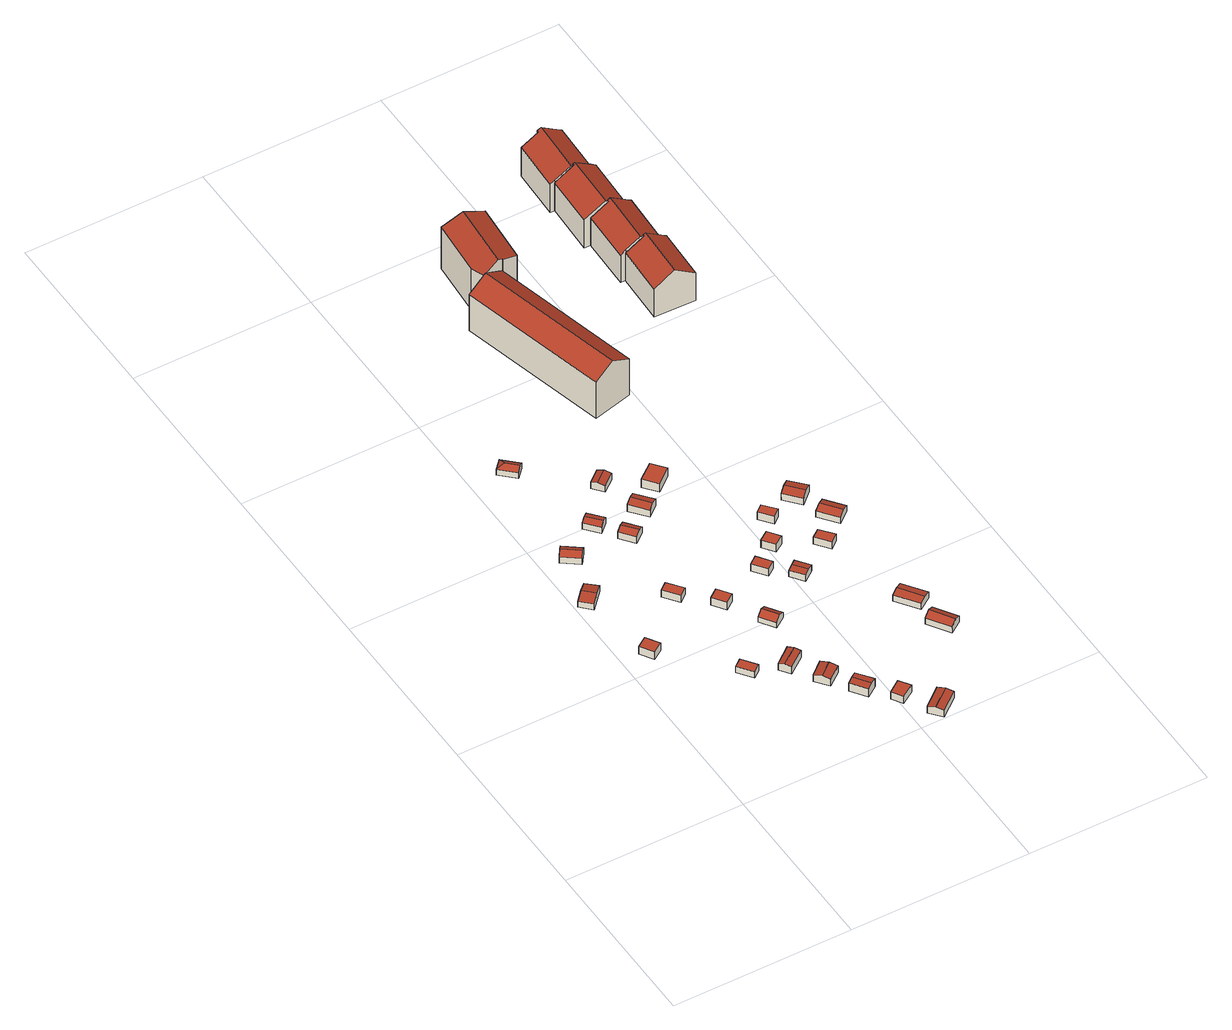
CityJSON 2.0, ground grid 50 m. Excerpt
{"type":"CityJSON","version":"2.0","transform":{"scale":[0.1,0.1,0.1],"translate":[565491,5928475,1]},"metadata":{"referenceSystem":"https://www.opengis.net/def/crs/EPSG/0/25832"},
"CityObjects":{
"building1":{"type":"Building","attributes":{"Gemeindeschluessel":"02100137","Geometrietyp2DReferenz":"3000","function":"31001_1310","roofType":"1000","measuredHeight":2.43,"storeysAboveGround":1},"address":[{"country":"Germany","locality":"Hamburg","postcode":"21107"}],"geometry":[{"type":"Solid","lod":"2","boundaries":[[[[0,1,2,3]],[[4,5,6,7]],[[5,0,3,6]],[[4,1,0,5]],[[7,2,1,4]],[[6,3,2,7]]]],"semantics":{"surfaces":[{"type":"GroundSurface"},{"type":"RoofSurface"},{"type":"WallSurface"}],"values":[[0,1,2,2,2,2]]}}]},
"building2":{"type":"Building","attributes":{"Gemeindeschluessel":"02100137","Geometrietyp2DReferenz":"3000","function":"31001_1310","roofType":"3100","measuredHeight":2.63,"storeysAboveGround":1},"address":[{"country":"Germany","locality":"Hamburg","postcode":"21107"}],"geometry":[{"type":"Solid","lod":"2","boundaries":[[[[8,9,10,11]],[[9,8,12,13]],[[14,13,12,15]],[[15,12,8,11,16]],[[14,15,16,17]],[[14,17,10,9,13]],[[16,11,10,17]]]],"semantics":{"surfaces":[{"type":"RoofSurface"},{"type":"WallSurface"},{"type":"GroundSurface"}],"values":[[0,1,2,1,1,1,0]]}}]},
"building3":{"type":"Building","attributes":{"Gemeindeschluessel":"02100137","Geometrietyp2DReferenz":"3000","function":"31001_1310","roofType":"1000","measuredHeight":2.19,"storeysAboveGround":1},"address":[{"country":"Germany","locality":"Hamburg","postcode":"21107"}],"geometry":[{"type":"Solid","lod":"2","boundaries":[[[[18,19,20,21]],[[22,23,24,25]],[[23,18,21,24]],[[22,19,18,23]],[[25,20,19,22]],[[24,21,20,25]]]],"semantics":{"surfaces":[{"type":"GroundSurface"},{"type":"RoofSurface"},{"type":"WallSurface"}],"values":[[0,1,2,2,2,2]]}}]},
"building4":{"type":"Building","attributes":{"Gemeindeschluessel":"02100137","Geometrietyp2DReferenz":"3000","function":"31001_1310","roofType":"3100","measuredHeight":2.81,"storeysAboveGround":1},"address":[{"country":"Germany","locality":"Hamburg","postcode":"21107"}],"geometry":[{"type":"Solid","lod":"2","boundaries":[[[[26,27,28,29]],[[30,31,27,26]],[[29,28,32,33]],[[31,30,34,35]],[[30,26,29,33,34]],[[28,27,31,35,32]],[[35,34,33,32]]]],"semantics":{"surfaces":[{"type":"RoofSurface"},{"type":"WallSurface"},{"type":"GroundSurface"}],"values":[[0,0,1,1,1,1,2]]}}]},
"building5":{"type":"Building","attributes":{"Gemeindeschluessel":"02100137","Geometrietyp2DReferenz":"3000","function":"31001_1310","roofType":"1000","measuredHeight":2.23,"storeysAboveGround":1},"address":[{"country":"Germany","locality":"Hamburg","postcode":"21107"}],"geometry":[{"type":"Solid","lod":"2","boundaries":[[[[36,37,38,39]],[[40,41,42,43]],[[41,36,39,42]],[[40,37,36,41]],[[43,38,37,40]],[[42,39,38,43]]]],"semantics":{"surfaces":[{"type":"GroundSurface"},{"type":"RoofSurface"},{"type":"WallSurface"}],"values":[[0,1,2,2,2,2]]}}]},
"building6":{"type":"Building","attributes":{"Gemeindeschluessel":"02100137","Geometrietyp2DReferenz":"3000","function":"31001_1310","roofType":"3100","measuredHeight":2.67,"storeysAboveGround":1},"address":[{"country":"Germany","locality":"Hamburg","postcode":"21107"}],"geometry":[{"type":"Solid","lod":"2","boundaries":[[[[44,45,46,47]],[[48,44,47,49]],[[46,45,50,51]],[[48,49,52,53]],[[49,47,46,51,52]],[[45,44,48,53,50]],[[53,52,51,50]]]],"semantics":{"surfaces":[{"type":"RoofSurface"},{"type":"WallSurface"},{"type":"GroundSurface"}],"values":[[0,0,1,1,1,1,2]]}}]},
"building7":{"type":"Building","attributes":{"Gemeindeschluessel":"02100137","Geometrietyp2DReferenz":"3000","function":"31001_1310","roofType":"3100","measuredHeight":2.71,"storeysAboveGround":1},"address":[{"country":"Germany","locality":"Hamburg","postcode":"21107"}],"geometry":[{"type":"Solid","lod":"2","boundaries":[[[[54,55,56,57]],[[58,54,57,59]],[[56,55,60,61]],[[58,59,62,63]],[[59,57,56,61,62]],[[55,54,58,63,60]],[[63,62,61,60]]]],"semantics":{"surfaces":[{"type":"RoofSurface"},{"type":"WallSurface"},{"type":"GroundSurface"}],"values":[[0,0,1,1,1,1,2]]}}]},
"building8":{"type":"Building","attributes":{"Gemeindeschluessel":"02100137","Geometrietyp2DReferenz":"3000","function":"31001_1310","roofType":"3200","measuredHeight":2.84,"storeysAboveGround":1},"address":[{"country":"Germany","locality":"Hamburg","postcode":"21107"}],"geometry":[{"type":"Solid","lod":"2","boundaries":[[[[64,65,66]],[[67,66,65,68]],[[67,69,64,66]],[[65,64,70,71]],[[68,65,71,72]],[[64,69,73,70]],[[71,70,73,72]],[[73,69,67,68,72]]]],"semantics":{"surfaces":[{"type":"RoofSurface"},{"type":"WallSurface"},{"type":"GroundSurface"}],"values":[[0,0,0,1,1,1,2,1]]}}]},
"building9":{"type":"Building","attributes":{"Gemeindeschluessel":"02100137","Geometrietyp2DReferenz":"3000","function":"31001_1310","roofType":"3100","measuredHeight":2.53,"storeysAboveGround":1},"address":[{"country":"Germany","locality":"Hamburg","postcode":"21107"}],"geometry":[{"type":"Solid","lod":"2","boundaries":[[[[74,75,76,77]],[[78,79,75,74]],[[77,76,80,81]],[[79,78,82,83]],[[78,74,77,81,82]],[[76,75,79,83,80]],[[83,82,81,80]]]],"semantics":{"surfaces":[{"type":"RoofSurface"},{"type":"WallSurface"},{"type":"GroundSurface"}],"values":[[0,0,1,1,1,1,2]]}}]},
"building10":{"type":"Building","attributes":{"Gemeindeschluessel":"02100137","Geometrietyp2DReferenz":"3000","function":"31001_1310","roofType":"1000","measuredHeight":2.62,"storeysAboveGround":1},"address":[{"country":"Germany","locality":"Hamburg","postcode":"21107"}],"geometry":[{"type":"Solid","lod":"2","boundaries":[[[[84,85,86,87]],[[88,89,90,91]],[[89,84,87,90]],[[88,85,84,89]],[[91,86,85,88]],[[90,87,86,91]]]],"semantics":{"surfaces":[{"type":"GroundSurface"},{"type":"RoofSurface"},{"type":"WallSurface"}],"values":[[0,1,2,2,2,2]]}}]},
"building11":{"type":"Building","attributes":{"Gemeindeschluessel":"02100137","Geometrietyp2DReferenz":"3000","function":"31001_1310","roofType":"3100","measuredHeight":2.88,"storeysAboveGround":1},"address":[{"country":"Germany","locality":"Hamburg","postcode":"21107"}],"geometry":[{"type":"Solid","lod":"2","boundaries":[[[[92,93,94,95]],[[96,97,93,92]],[[95,94,98,99]],[[97,96,100,101]],[[96,92,95,99,100]],[[94,93,97,101,98]],[[101,100,99,98]]]],"semantics":{"surfaces":[{"type":"RoofSurface"},{"type":"WallSurface"},{"type":"GroundSurface"}],"values":[[0,0,1,1,1,1,2]]}}]},
"building12":{"type":"Building","attributes":{"Gemeindeschluessel":"02100137","Geometrietyp2DReferenz":"3000","function":"31001_1310","roofType":"3100","measuredHeight":2.84,"storeysAboveGround":1},"address":[{"country":"Germany","locality":"Hamburg","postcode":"21107"}],"geometry":[{"type":"Solid","lod":"2","boundaries":[[[[102,103,104,105]],[[106,107,103,102]],[[105,104,108,109]],[[107,106,110,111]],[[106,102,105,109,110]],[[104,103,107,111,108]],[[111,110,109,108]]]],"semantics":{"surfaces":[{"type":"RoofSurface"},{"type":"WallSurface"},{"type":"GroundSurface"}],"values":[[0,0,1,1,1,1,2]]}}]},
"building13":{"type":"Building","attributes":{"Gemeindeschluessel":"02100137","Geometrietyp2DReferenz":"3000","function":"31001_1310","roofType":"3100","measuredHeight":2.73,"storeysAboveGround":1},"address":[{"country":"Germany","locality":"Hamburg","postcode":"21107"}],"geometry":[{"type":"Solid","lod":"2","boundaries":[[[[112,113,114,115]],[[116,117,113,112]],[[115,114,118,119]],[[117,116,120,121]],[[116,112,115,119,120]],[[114,113,117,121,118]],[[121,120,119,118]]]],"semantics":{"surfaces":[{"type":"RoofSurface"},{"type":"WallSurface"},{"type":"GroundSurface"}],"values":[[0,0,1,1,1,1,2]]}}]},
"building14":{"type":"Building","attributes":{"Gemeindeschluessel":"02100137","Geometrietyp2DReferenz":"3000","function":"31001_1310","roofType":"1000","measuredHeight":2.31,"storeysAboveGround":1},"address":[{"country":"Germany","locality":"Hamburg","postcode":"21107"}],"geometry":[{"type":"Solid","lod":"2","boundaries":[[[[122,123,124,125]],[[126,127,128,129]],[[127,122,125,128]],[[126,123,122,127]],[[129,124,123,126]],[[128,125,124,129]]]],"semantics":{"surfaces":[{"type":"GroundSurface"},{"type":"RoofSurface"},{"type":"WallSurface"}],"values":[[0,1,2,2,2,2]]}}]},
"building15":{"type":"Building","attributes":{"Gemeindeschluessel":"02100137","Geometrietyp2DReferenz":"3000","function":"31001_1310","roofType":"3100","measuredHeight":2.69,"storeysAboveGround":1},"address":[{"country":"Germany","locality":"Hamburg","postcode":"21107"}],"geometry":[{"type":"Solid","lod":"2","boundaries":[[[[130,131,132,133]],[[134,130,133,135]],[[132,131,136,137]],[[134,135,138,139]],[[135,133,132,137,138]],[[131,130,134,139,136]],[[139,138,137,136]]]],"semantics":{"surfaces":[{"type":"RoofSurface"},{"type":"WallSurface"},{"type":"GroundSurface"}],"values":[[0,0,1,1,1,1,2]]}}]},
"building16":{"type":"Building","attributes":{"Gemeindeschluessel":"02100137","Geometrietyp2DReferenz":"3000","function":"31001_1310","roofType":"3100","measuredHeight":2.72,"storeysAboveGround":1},"address":[{"country":"Germany","locality":"Hamburg","postcode":"21107"}],"geometry":[{"type":"Solid","lod":"2","boundaries":[[[[140,141,142,143]],[[144,140,143,145]],[[142,141,146,147]],[[144,145,148,149]],[[145,143,142,147,148]],[[141,140,144,149,146]],[[149,148,147,146]]]],"semantics":{"surfaces":[{"type":"RoofSurface"},{"type":"WallSurface"},{"type":"GroundSurface"}],"values":[[0,0,1,1,1,1,2]]}}]},
"building17":{"type":"Building","attributes":{"Gemeindeschluessel":"02100137","Geometrietyp2DReferenz":"3000","function":"31001_1310","roofType":"3100","measuredHeight":2.88,"storeysAboveGround":1},"address":[{"country":"Germany","locality":"Hamburg","postcode":"21107"}],"geometry":[{"type":"Solid","lod":"2","boundaries":[[[[150,151,152,153]],[[154,155,151,150]],[[153,152,156,157]],[[155,154,158,159]],[[154,150,153,157,158]],[[152,151,155,159,156]],[[159,158,157,156]]]],"semantics":{"surfaces":[{"type":"RoofSurface"},{"type":"WallSurface"},{"type":"GroundSurface"}],"values":[[0,0,1,1,1,1,2]]}}]},
"building18":{"type":"Building","attributes":{"Gemeindeschluessel":"02100137","Geometrietyp2DReferenz":"3000","function":"31001_1310","roofType":"1000","measuredHeight":2.3,"storeysAboveGround":1},"address":[{"country":"Germany","locality":"Hamburg","postcode":"21107"}],"geometry":[{"type":"Solid","lod":"2","boundaries":[[[[160,161,162,163]],[[164,165,166,167]],[[165,160,163,166]],[[164,161,160,165]],[[167,162,161,164]],[[166,163,162,167]]]],"semantics":{"surfaces":[{"type":"GroundSurface"},{"type":"RoofSurface"},{"type":"WallSurface"}],"values":[[0,1,2,2,2,2]]}}]},
"building19":{"type":"Building","attributes":{"Gemeindeschluessel":"02100137","Geometrietyp2DReferenz":"3000","function":"31001_1310","roofType":"1000","measuredHeight":2.78,"storeysAboveGround":1},"address":[{"country":"Germany","locality":"Hamburg","postcode":"21107"}],"geometry":[{"type":"Solid","lod":"2","boundaries":[[[[168,169,170,171]],[[172,173,174,175]],[[170,169,172,175]],[[169,168,173,172]],[[168,171,174,173]],[[171,170,175,174]]]],"semantics":{"surfaces":[{"type":"RoofSurface"},{"type":"GroundSurface"},{"type":"WallSurface"}],"values":[[0,1,2,2,2,2]]}}]},
"building20":{"type":"Building","attributes":{"Gemeindeschluessel":"02100137","Geometrietyp2DReferenz":"3000","function":"31001_1310","roofType":"3100","measuredHeight":2.34,"storeysAboveGround":1},"address":[{"country":"Germany","locality":"Hamburg","postcode":"21107"}],"geometry":[{"type":"Solid","lod":"2","boundaries":[[[[176,177,178,179]],[[180,181,177,176]],[[179,178,182,183]],[[181,180,184,185]],[[180,176,179,183,184]],[[178,177,181,185,182]],[[185,184,183,182]]]],"semantics":{"surfaces":[{"type":"RoofSurface"},{"type":"WallSurface"},{"type":"GroundSurface"}],"values":[[0,0,1,1,1,1,2]]}}]},
"building21":{"type":"Building","attributes":{"Gemeindeschluessel":"02100137","Geometrietyp2DReferenz":"3000","function":"31001_1310","roofType":"1000","measuredHeight":2.68,"storeysAboveGround":1},"address":[{"country":"Germany","locality":"Hamburg","postcode":"21107"}],"geometry":[{"type":"Solid","lod":"2","boundaries":[[[[186,187,188,189]],[[190,191,192,193]],[[191,186,189,192]],[[190,187,186,191]],[[193,188,187,190]],[[192,189,188,193]]]],"semantics":{"surfaces":[{"type":"GroundSurface"},{"type":"RoofSurface"},{"type":"WallSurface"}],"values":[[0,1,2,2,2,2]]}}]},
"building22":{"type":"Building","attributes":{"Gemeindeschluessel":"02100137","Geometrietyp2DReferenz":"3000","function":"31001_1310","roofType":"1000","measuredHeight":2.51,"storeysAboveGround":1},"address":[{"country":"Germany","locality":"Hamburg","postcode":"21107"}],"geometry":[{"type":"Solid","lod":"2","boundaries":[[[[194,195,196,197]],[[198,199,200,201]],[[199,194,197,200]],[[198,195,194,199]],[[201,196,195,198]],[[200,197,196,201]]]],"semantics":{"surfaces":[{"type":"GroundSurface"},{"type":"RoofSurface"},{"type":"WallSurface"}],"values":[[0,1,2,2,2,2]]}}]},
"building23":{"type":"Building","attributes":{"Gemeindeschluessel":"02100137","Geometrietyp2DReferenz":"3000","function":"31001_1310","roofType":"3100","measuredHeight":2.92,"storeysAboveGround":1},"address":[{"country":"Germany","locality":"Hamburg","postcode":"21107"}],"geometry":[{"type":"Solid","lod":"2","boundaries":[[[[202,203,204,205]],[[206,207,203,202]],[[205,204,208,209]],[[207,206,210,211]],[[206,202,205,209,210]],[[204,203,207,211,208]],[[211,210,209,208]]]],"semantics":{"surfaces":[{"type":"RoofSurface"},{"type":"WallSurface"},{"type":"GroundSurface"}],"values":[[0,0,1,1,1,1,2]]}}]},
"building24":{"type":"Building","attributes":{"Gemeindeschluessel":"02100137","Geometrietyp2DReferenz":"3000","function":"31001_1310","roofType":"3100","measuredHeight":2.56,"storeysAboveGround":1},"address":[{"country":"Germany","locality":"Hamburg","postcode":"21107"}],"geometry":[{"type":"Solid","lod":"2","boundaries":[[[[212,213,214,215]],[[216,217,213,212]],[[215,214,218,219]],[[217,216,220,221]],[[216,212,215,219,220]],[[214,213,217,221,218]],[[221,220,219,218]]]],"semantics":{"surfaces":[{"type":"RoofSurface"},{"type":"WallSurface"},{"type":"GroundSurface"}],"values":[[0,0,1,1,1,1,2]]}}]},
"building25":{"type":"Building","attributes":{"Gemeindeschluessel":"02100137","Geometrietyp2DReferenz":"3000","function":"31001_1310","roofType":"1000","measuredHeight":2.41,"storeysAboveGround":1},"address":[{"country":"Germany","locality":"Hamburg","postcode":"21107"}],"geometry":[{"type":"Solid","lod":"2","boundaries":[[[[222,223,224,225]],[[226,227,228,229]],[[227,222,225,228]],[[226,223,222,227]],[[229,224,223,226]],[[228,225,224,229]]]],"semantics":{"surfaces":[{"type":"GroundSurface"},{"type":"RoofSurface"},{"type":"WallSurface"}],"values":[[0,1,2,2,2,2]]}}]},
"building26":{"type":"Building","attributes":{"Gemeindeschluessel":"02100137","Geometrietyp2DReferenz":"3000","function":"31001_1010","roofType":"3100","measuredHeight":15.46,"storeysAboveGround":4},"address":[{"country":"Germany","locality":"Hamburg","thoroughfareNumber":"13b","thoroughfareName":"Groß-Sand","postcode":"21107"}],"geometry":[{"type":"Solid","lod":"2","boundaries":[[[[230,231,232,233]],[[234,235,236,232,231]],[[230,233,237,238]],[[236,235,239,240]],[[235,234,241,239]],[[233,232,236,240,237]],[[234,231,230,238,241]],[[238,237,240,239,241]]]],"semantics":{"surfaces":[{"type":"RoofSurface"},{"type":"WallSurface"},{"type":"GroundSurface"}],"values":[[0,0,1,1,1,1,1,2]]}}]},
"building27":{"type":"Building","attributes":{"Gemeindeschluessel":"02100137","Geometrietyp2DReferenz":"3000","function":"31001_1310","roofType":"3100","measuredHeight":2.77,"storeysAboveGround":1},"address":[{"country":"Germany","locality":"Hamburg","postcode":"21107"}],"geometry":[{"type":"Solid","lod":"2","boundaries":[[[[242,243,244,245]],[[246,247,243,242]],[[245,244,248,249]],[[247,246,250,251]],[[246,242,245,249,250]],[[244,243,247,251,248]],[[251,250,249,248]]]],"semantics":{"surfaces":[{"type":"RoofSurface"},{"type":"WallSurface"},{"type":"GroundSurface"}],"values":[[0,0,1,1,1,1,2]]}}]},
"building28":{"type":"Building","attributes":{"Gemeindeschluessel":"02100137","Geometrietyp2DReferenz":"3000","function":"31001_1310","roofType":"3100","measuredHeight":2.75,"storeysAboveGround":1},"address":[{"country":"Germany","locality":"Hamburg","postcode":"21107"}],"geometry":[{"type":"Solid","lod":"2","boundaries":[[[[252,253,254,255]],[[256,257,253,252]],[[255,254,258,259]],[[257,256,260,261]],[[256,252,255,259,260]],[[254,253,257,261,258]],[[261,260,259,258]]]],"semantics":{"surfaces":[{"type":"RoofSurface"},{"type":"WallSurface"},{"type":"GroundSurface"}],"values":[[0,0,1,1,1,1,2]]}}]},
"building29":{"type":"Building","attributes":{"Gemeindeschluessel":"02100137","Geometrietyp2DReferenz":"3000","function":"31001_1010","roofType":"3100","measuredHeight":16.48,"storeysAboveGround":4},"address":[{"country":"Germany","locality":"Hamburg","thoroughfareNumber":"13d","thoroughfareName":"Groß-Sand","postcode":"21107"}],"geometry":[{"type":"Solid","lod":"2","boundaries":[[[[262,263,264,265,266]],[[267,268,269,263,262,270]],[[265,264,271,272]],[[266,265,272,273]],[[269,268,274,275]],[[268,267,276,274]],[[267,270,277,276]],[[270,262,266,273,277]],[[264,263,269,275,271]],[[275,274,276,277,273,272,271]]]],"semantics":{"surfaces":[{"type":"RoofSurface"},{"type":"WallSurface"},{"type":"GroundSurface"}],"values":[[0,0,1,1,1,1,1,1,1,2]]}}]},
"building30":{"type":"Building","attributes":{"Gemeindeschluessel":"02100137","Geometrietyp2DReferenz":"3000","function":"31001_1010","roofType":"3100","measuredHeight":13.06,"storeysAboveGround":3},"address":[{"country":"Germany","locality":"Hamburg","thoroughfareNumber":"27","thoroughfareName":"Rüdemannweg","postcode":"21107"}],"geometry":[{"type":"Solid","lod":"2","boundaries":[[[[278,279,280,281,282,283]],[[284,285,278,283,286]],[[282,281,287,288]],[[281,280,289,287]],[[280,279,290,289]],[[285,284,291,292]],[[284,286,293,291]],[[286,283,282,288,293]],[[279,278,285,292,290]],[[292,291,293,288,287,289,290]]]],"semantics":{"surfaces":[{"type":"RoofSurface"},{"type":"WallSurface"},{"type":"GroundSurface"}],"values":[[0,0,1,1,1,1,1,1,1,2]]}}]},
"building31":{"type":"Building","attributes":{"Gemeindeschluessel":"02100137","Geometrietyp2DReferenz":"3000","function":"31001_1010","roofType":"3100","measuredHeight":12.98,"storeysAboveGround":3},"address":[{"country":"Germany","locality":"Hamburg","thoroughfareNumber":"29","thoroughfareName":"Rüdemannweg","postcode":"21107"}],"geometry":[{"type":"Solid","lod":"2","boundaries":[[[[294,295,296,297,298,299,300]],[[301,302,303,304,295,294,305]],[[299,298,306,307]],[[298,297,308,306]],[[297,296,309,308]],[[300,299,307,310]],[[304,303,311,312]],[[303,302,313,311]],[[302,301,314,313]],[[301,305,315,314]],[[305,294,300,310,315]],[[296,295,304,312,309]],[[312,311,313,314,315,310,307,306,308,309]]]],"semantics":{"surfaces":[{"type":"RoofSurface"},{"type":"WallSurface"},{"type":"GroundSurface"}],"values":[[0,0,1,1,1,1,1,1,1,1,1,1,2]]}}]},
"building32":{"type":"Building","attributes":{"Gemeindeschluessel":"02100137","Geometrietyp2DReferenz":"3000","function":"31001_1010","roofType":"3100","measuredHeight":13,"storeysAboveGround":3},"address":[{"country":"Germany","locality":"Hamburg","thoroughfareNumber":"31","thoroughfareName":"Rüdemannweg","postcode":"21107"}],"geometry":[{"type":"Solid","lod":"2","boundaries":[[[[316,317,318,319,320,321]],[[322,323,324,325,316,321,326]],[[320,319,327,328]],[[319,318,329,327]],[[318,317,330,329]],[[325,324,331,332]],[[324,323,333,331]],[[323,322,334,333]],[[322,326,335,334]],[[326,321,320,328,335]],[[317,316,325,332,330]],[[332,331,333,334,335,328,327,329,330]]]],"semantics":{"surfaces":[{"type":"RoofSurface"},{"type":"WallSurface"},{"type":"GroundSurface"}],"values":[[0,0,1,1,1,1,1,1,1,1,1,2]]}}]},
"building33":{"type":"Building","attributes":{"Gemeindeschluessel":"02100137","Geometrietyp2DReferenz":"3000","function":"31001_1010","roofType":"3100","measuredHeight":13.16,"storeysAboveGround":3},"address":[{"country":"Germany","locality":"Hamburg","thoroughfareNumber":"33","thoroughfareName":"Rüdemannweg","postcode":"21107"}],"geometry":[{"type":"Solid","lod":"2","boundaries":[[[[336,337,338,339,340,341,342]],[[343,344,345,346,337,336,347]],[[341,340,348,349]],[[340,339,350,348]],[[339,338,351,350]],[[342,341,349,352]],[[346,345,353,354]],[[345,344,355,353]],[[344,343,356,355]],[[343,347,357,356]],[[347,336,342,352,357]],[[338,337,346,354,351]],[[354,353,355,356,357,352,349,348,350,351]]]],"semantics":{"surfaces":[{"type":"RoofSurface"},{"type":"WallSurface"},{"type":"GroundSurface"}],"values":[[0,0,1,1,1,1,1,1,1,1,1,1,2]]}}]}
},
"vertices":[
[51,567,4],[79,586,4],[102,550,4],[74,531,4],[79,586,29],[51,567,29],[74,531,29],[102,550,29],
[81,796,25],[52,822,25],[30,800,31],[59,773,31],[81,796,5],[52,822,5],[8,778,5],[37,750,5],[37,750,25],[8,778,25],
[216,391,5],[238,407,5],[267,367,5],[246,351,5],[238,407,26],[216,391,26],[246,351,26],[267,367,26],
[102,910,36],[58,944,36],[47,929,27],[91,895,27],[114,925,27],[69,959,27],[47,929,7],[91,895,7],[114,925,7],[69,959,7],
[219,721,5],[251,681,5],[229,663,5],[197,704,5],[251,681,28],[219,721,28],[197,704,28],[229,663,28],
[367,369,31],[357,383,27],[308,346,27],[319,332,31],[378,355,27],[330,318,27],[357,383,4],[308,346,4],[330,318,4],[378,355,4],
[414,284,30],[399,302,25],[361,271,25],[375,253,30],[428,266,25],[389,235,25],[399,302,3],[361,271,3],[389,235,3],[428,266,3],
[94,1283,31],[70,1258,31],[94,1258,41],[122,1232,41],[110,1220,31],[134,1245,31],[94,1283,13],[70,1258,13],[110,1220,13],[134,1245,13],
[198,972,35],[166,1009,35],[153,997,29],[185,960,29],[212,984,29],[179,1021,29],[153,997,9],[185,960,9],[212,984,9],[179,1021,9],
[311,638,4],[336,603,4],[310,584,4],[285,619,4],[336,603,30],[311,638,30],[285,619,30],[310,584,30],
[463,168,32],[432,210,32],[417,198,30],[448,156,30],[479,179,30],[447,221,30],[417,198,3],[448,156,3],[479,179,3],[447,221,3],
[256,901,35],[225,939,35],[211,927,28],[241,889,28],[270,912,28],[239,950,28],[211,927,7],[241,889,7],[270,912,7],[239,950,7],
[396,482,32],[368,523,32],[352,511,21],[380,470,21],[412,493,21],[384,534,21],[352,511,4],[380,470,4],[412,493,4],[384,534,4],
[488,122,4],[523,147,4],[544,117,4],[508,93,4],[523,147,27],[488,122,27],[508,93,27],[544,117,27],
[606,62,32],[592,79,27],[538,35,27],[552,18,32],[620,44,27],[566,1,27],[592,79,5],[538,35,5],[566,1,5],[620,44,5],
[287,1115,39],[275,1130,33],[241,1102,33],[252,1087,39],[299,1101,33],[264,1073,33],[275,1130,12],[241,1102,12],[264,1073,12],[299,1101,12],
[330,961,37],[293,1006,37],[277,993,31],[314,948,31],[346,974,31],[308,1019,31],[277,993,8],[314,948,8],[346,974,8],[308,1019,8],
[450,686,5],[478,648,5],[455,631,5],[427,669,5],[478,648,28],[450,686,28],[427,669,28],[455,631,28],
[421,1042,39],[392,1078,39],[347,1043,39],[376,1006,39],[392,1078,11],[421,1042,11],[376,1006,11],[347,1043,11],
[537,582,28],[510,616,28],[496,605,25],[522,570,25],[552,593,25],[525,628,25],[496,605,4],[522,570,4],[552,593,4],[525,628,4],
[515,741,6],[538,708,6],[512,690,6],[489,723,6],[538,708,32],[515,741,32],[489,723,32],[512,690,32],
[551,826,6],[580,792,6],[559,774,6],[530,809,6],[580,792,31],[551,826,31],[530,809,31],[559,774,31],
[748,249,33],[709,310,33],[692,298,24],[731,238,24],[765,261,24],[726,321,24],[692,298,4],[731,238,4],[765,261,4],[726,321,4],
[727,355,30],[684,417,30],[666,404,25],[709,343,25],[745,368,25],[701,429,25],[666,404,5],[709,343,5],[745,368,5],[701,429,5],
[633,631,5],[603,668,5],[625,685,5],[655,649,5],[603,668,29],[633,631,29],[655,649,29],[625,685,29],
[376,1299,133],[431,1313,166],[326,1728,166],[272,1714,133],[486,1327,133],[382,1739,133],[381,1742,133],[272,1714,11],[376,1299,11],[382,1739,11],[381,1742,11],[486,1327,11],
[669,810,34],[631,852,34],[614,836,28],[652,794,28],[687,826,28],[649,867,28],[614,836,6],[652,794,6],[687,826,6],[649,867,6],
[711,706,34],[672,756,34],[655,743,27],[695,693,27],[728,720,27],[689,769,27],[655,743,7],[695,693,7],[728,720,7],[689,769,7],
[368,1739,178],[382,1924,178],[323,1928,152],[312,1771,152],[321,1727,158],[382,1739,172],[428,1751,152],[441,1920,152],[381,1742,173],[323,1928,13],[312,1771,13],[321,1727,13],[428,1751,13],[441,1920,13],[382,1739,13],[381,1742,13],
[736,1663,145],[730,1664,141],[729,1659,141],[678,1661,108],[673,1520,108],[730,1518,145],[793,1661,108],[777,1662,118],[787,1516,108],[678,1661,14],[673,1520,14],[729,1659,14],[730,1664,14],[793,1661,14],[777,1662,14],[787,1516,14],
[720,1659,145],[726,1810,145],[719,1810,140],[719,1805,140],[669,1807,108],[664,1661,108],[678,1661,118],[730,1664,139],[777,1662,108],[783,1808,108],[767,1809,118],[729,1659,139],[669,1807,15],[664,1661,15],[719,1805,15],[719,1810,15],[678,1661,15],[783,1808,15],[767,1809,15],[777,1662,15],[730,1664,15],[729,1659,15],
[715,1957,144],[710,1957,142],[710,1952,142],[657,1954,108],[652,1808,108],[710,1806,144],[719,1810,139],[767,1809,108],[773,1955,108],[760,1956,116],[719,1805,139],[657,1954,14],[652,1808,14],[710,1952,14],[710,1957,14],[773,1955,14],[760,1956,14],[767,1809,14],[719,1810,14],[719,1805,14],
[702,1952,144],[708,2101,144],[698,2102,138],[698,2096,138],[650,2098,108],[645,1954,108],[657,1954,116],[710,1957,139],[760,1956,108],[765,2099,108],[750,2100,117],[710,1952,139],[650,2098,13],[645,1954,13],[698,2096,13],[698,2102,13],[657,1954,13],[765,2099,13],[750,2100,13],[760,1956,13],[710,1957,13],[710,1952,13]
]}
